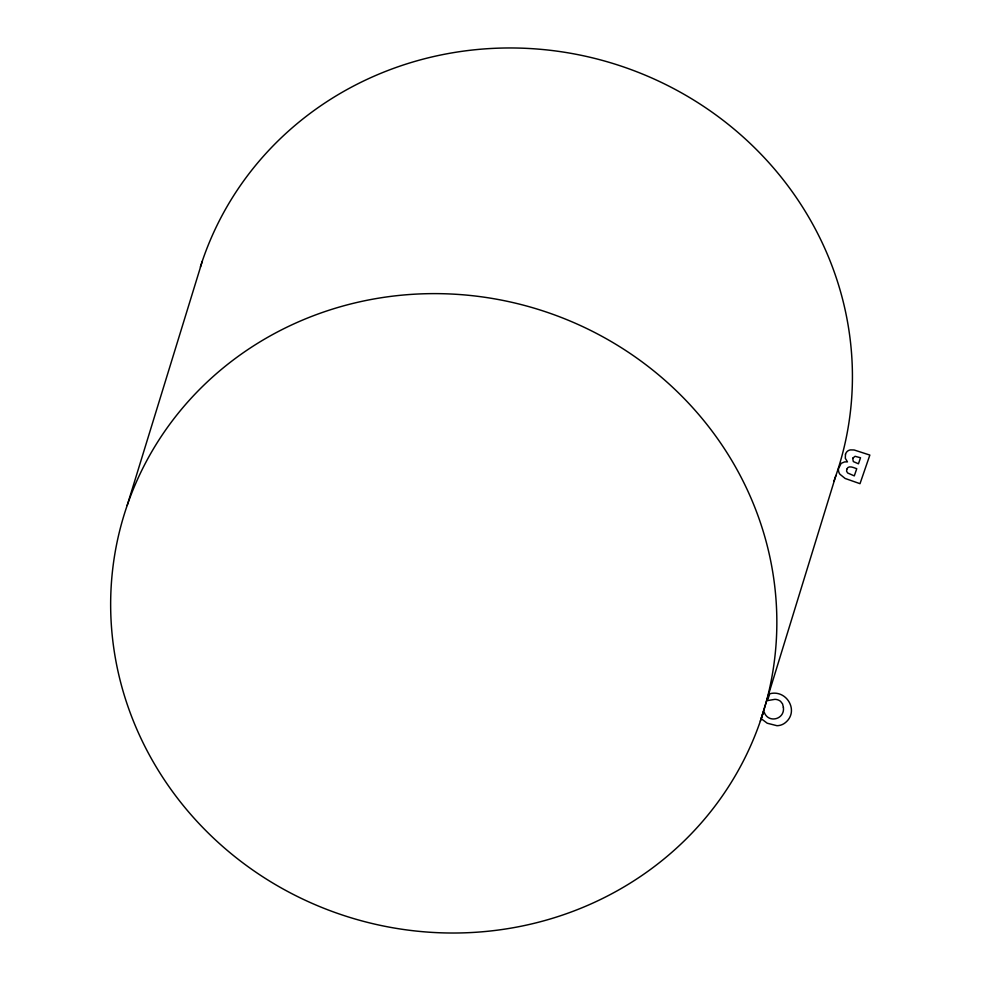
<?xml version="1.0" encoding="UTF-8"?>
<svg xmlns="http://www.w3.org/2000/svg" width="981" height="981" viewBox="0 0 981 981"><rect width="100%" height="100%" fill="white"/><g stroke="black" fill="none" stroke-linecap="round" stroke-linejoin="round"><path stroke-width="1.47" d="M127.174 505.473L202.736 259.83A334.472 318.273 17.1 0 1 625.89 67.738A334.472 318.273 17.1 0 1 833.899 481.193M760.336 721.17A334.472 318.273 17.1 0 0 375.171 298.751A334.472 318.273 17.1 0 0 195.759 820.042A334.472 318.273 17.1 0 0 760.336 721.17L835.91 475.527M200.382 266.955A334.472 318.273 17.1 0 1 202.258 261.24M783.402 707.497C784.959 719.514 768.16 723.708 764.211 712.169L763.512 711.936L761.207 718.668L767.24 723.23L776.977 725.707A13.513 12.863 17.1 0 0 785.143 722.825C799.638 711.507 786.836 689.153 769.766 693.775L767.424 700.606L774.929 699.343A8.915 8.486 17.1 0 1 780.557 701.329L782.568 703.917L783.402 707.497M852.673 458.262L853.323 461.573L858.449 463.805L860.521 457.759L855.064 456.3L852.673 458.262M845.487 454.203L845.303 458.299L847.474 461.892L844.666 461.892L841.158 463.339L838.461 468.795A8.498 8.081 17.1 0 0 839.871 474.203L845.144 478.47L860.006 483.682L869.853 455.074L854.108 449.972L850.564 449.899A6.119 5.825 17.1 0 0 846.272 452.56L845.487 454.203M846.775 469.237L846.603 471.248L847.682 473.001L854.292 475.883L856.756 468.71C853.752 467.778 848.357 464.81 846.775 469.237"/></g></svg>
